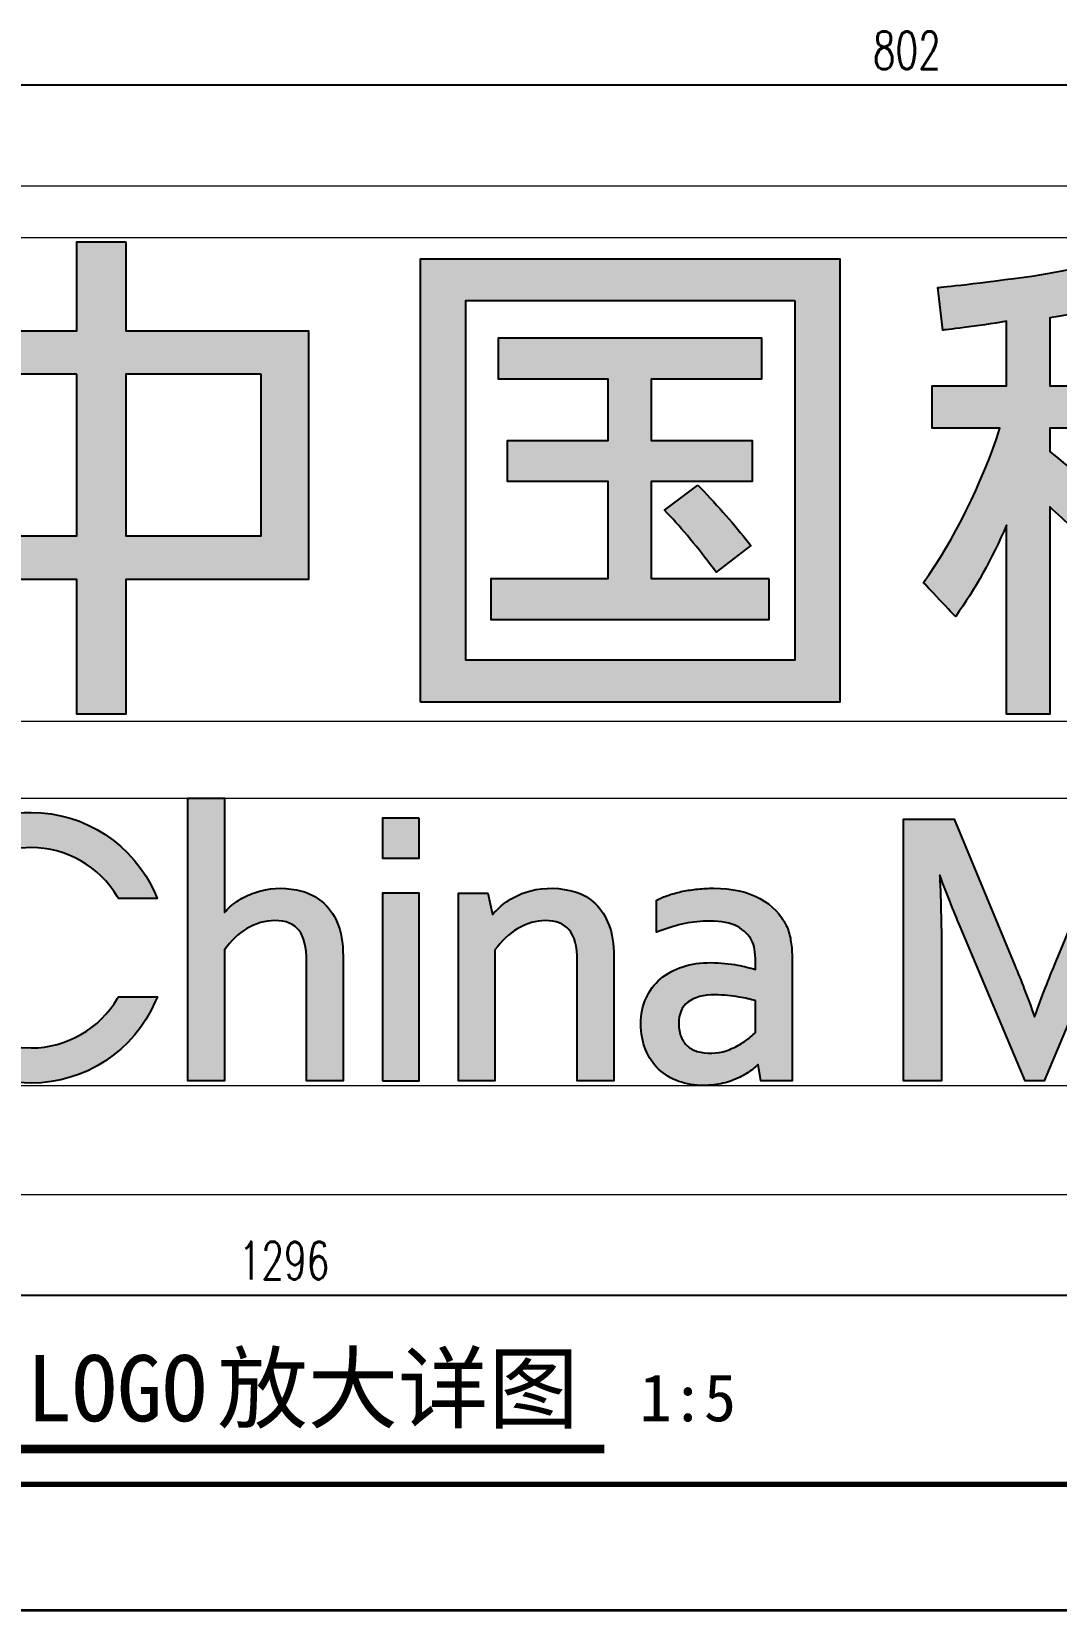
# Model space of a CAD drawing. Header units: millimetres. Extents: x 0 to 16820, y -11520 to 11880.
# Drawn here: x 9897 to 11523, y -11520 to -9015 of the extents above; entities that cross this region are included whole.
import ezdxf
from ezdxf.enums import TextEntityAlignment as Align

# ---------------------------------------------------------------- set-up
doc = ezdxf.new("R2010")
doc.units = ezdxf.units.MM
doc.header["$LTSCALE"] = 1000
doc.layers.add('A-ANNO-DIMS', color=3, linetype='Continuous', lineweight=13)
doc.layers.add('A-ANNO-TEXT', color=7, linetype='Continuous', lineweight=18)
doc.layers.add('图层 1', color=7, linetype='Continuous')
doc.layers.add('图框层', color=7, linetype='Continuous')
doc.styles.add('_TCH_DIM_T3', font='SIMPLEX', dxfattribs={"width": 0.705882, "bigfont": 'GBCBIG'})
doc.styles.add('宋体', font='', dxfattribs={"width": 0.8})
doc.styles.add('黑体', font='simhei.ttf')
doc.styles.get('宋体').set_extended_font_data('SimSun')
doc.dimstyles.new('_TCH_ARCH&&5', dxfattribs={"dimtxt": 14.875, "dimasz": 5, "dimexe": 12.5, "dimexo": 15, "dimgap": 6.3125, "dimtad": 1, "dimdec": 0, "dimzin": 0, "dimdsep": 46, "dimtxsty": '_TCH_DIM_T3', "dimblk": 'ARCHTICK', "dimcen": 0.09, "dimclrt": 7, "dimazin": 2, "dimtfac": 1, "dimtdec": 0, "dimtix": 1, "dimtmove": 2, "dimatfit": 3, "dimfxl": 20, "dimtolj": 1, "dimtzin": 0, "dimarcsym": 0})

# ---------------------------------------------------------------- blocks, each defined once
blk = doc.blocks.new('*U23')
at = {"layer": '图框层', "color": 0, "linetype": 'Continuous', "lineweight": 70}
blk.add_line((733, 10), (25, 10), dxfattribs=at)
at = {"layer": '图框层', "color": 4, "lineweight": 35}
blk.add_line((743, 0), (0, 0), dxfattribs=at)
at = {"layer": '图框层', "style": '宋体', "width": 0.8}
blk.add_attdef('合作设计单位', text='', height=3, dxfattribs=at).set_placement((698, 354), align=Align.MIDDLE_CENTER)
at = {"layer": '图框层', "style": '宋体'}
for tag, p in [('制图人', (695.5, 230.5)), ('设计人', (695.5, 223.5)), ('专业负责人', (695.5, 216.5)), ('设计主持人', (695.5, 209.5)), ('项目经理', (695.5, 202.5)), ('校对', (695.5, 195.5)), ('审核', (695.5, 188.5)), ('审定', (695.5, 181.5)), ('版号1', (671.51, 97.5)), ('版号1日期', (688.51, 97.5)), ('版号1内容', (706.51, 97.5)), ('版号1修改人', (723.51, 97.5)), ('版号2', (671.51, 90.5)), ('版号2日期', (688.51, 90.5)), ('版号2内容', (706.51, 90.5)), ('版号2修改人', (723.51, 90.5)), ('版号3', (671.51, 83.5)), ('版号3日期', (688.51, 83.5)), ('版号3内容', (706.51, 83.5)), ('版号3修改人', (723.51, 83.5)), ('工程名称', (706.5, 73)), ('子项名称', (706.63, 58.97)), ('设计号', (689, 48.5)), ('专业', (724, 48.5)), ('图名', (706.63, 37.9)), ('图号', (706.63, 23.95)), ('阶段', (689, 13.5)), ('日期', (724, 13.5))]:
    blk.add_attdef(tag, text='', height=2.5, dxfattribs=at).set_placement(p, align=Align.MIDDLE_CENTER)
blk = doc.blocks.new('Block_137')
at = {"layer": '图层 1', "true_color": 0x0085d0}
h = blk.add_hatch(color=142, dxfattribs=at)
h.dxf.hatch_style = 1
edge = h.paths.add_edge_path()
edge.add_spline(control_points=[(-185.071, 347.143), (-185.071, 347.143), (-187.015, 347.143), (-187.015, 347.143), (-187.015, 347.143), (-187.015, 343.618), (-187.015, 343.618), (-187.015, 343.618), (-194.19, 343.618), (-194.19, 343.618), (-194.19, 343.618), (-194.19, 333.756), (-194.19, 333.756), (-194.19, 333.756), (-187.015, 333.756), (-187.015, 333.756), (-187.015, 333.756), (-187.015, 328.405), (-187.015, 328.405), (-187.015, 328.405), (-185.071, 328.405), (-185.071, 328.405), (-185.071, 328.405), (-185.071, 333.756), (-185.071, 333.756), (-185.071, 333.756), (-177.822, 333.756), (-177.822, 333.756), (-177.822, 333.756), (-177.822, 343.618), (-177.822, 343.618), (-177.822, 343.618), (-185.071, 343.618), (-185.071, 343.618), (-185.071, 343.618), (-185.071, 347.143), (-185.071, 347.143)], knot_values=[0, 0, 0, 0, 1, 1, 1, 2, 2, 2, 3, 3, 3, 4, 4, 4, 5, 5, 5, 6, 6, 6, 7, 7, 7, 8, 8, 8, 9, 9, 9, 10, 10, 10, 11, 11, 11, 12, 12, 12, 12], degree=3, periodic=0)
edge = h.paths.add_edge_path(flags=16)
edge.add_spline(control_points=[(-187.015, 341.893), (-187.015, 341.893), (-187.015, 335.487), (-187.015, 335.487), (-187.015, 335.487), (-192.319, 335.487), (-192.319, 335.487), (-192.319, 335.487), (-192.319, 341.893), (-192.319, 341.893), (-192.319, 341.893), (-187.015, 341.893), (-187.015, 341.893)], knot_values=[0, 0, 0, 0, 1, 1, 1, 2, 2, 2, 3, 3, 3, 4, 4, 4, 4], degree=3, periodic=0)
edge = h.paths.add_edge_path(flags=16)
edge.add_spline(control_points=[(-179.7, 341.893), (-179.7, 341.893), (-179.7, 335.487), (-179.7, 335.487), (-179.7, 335.487), (-185.071, 335.487), (-185.071, 335.487), (-185.071, 335.487), (-185.071, 341.893), (-185.071, 341.893), (-185.071, 341.893), (-179.7, 341.893), (-179.7, 341.893)], knot_values=[0, 0, 0, 0, 1, 1, 1, 2, 2, 2, 3, 3, 3, 4, 4, 4, 4], degree=3, periodic=0)
h = blk.add_hatch(color=142, dxfattribs=at)
h.dxf.hatch_style = 1
edge = h.paths.add_edge_path()
edge.add_spline(control_points=[(-173.377, 328.882), (-173.377, 328.882), (-156.734, 328.892), (-156.734, 328.892), (-156.734, 328.892), (-156.734, 346.469), (-156.734, 346.469), (-156.734, 346.469), (-173.377, 346.469), (-173.377, 346.469), (-173.377, 346.469), (-173.377, 328.882), (-173.377, 328.882)], knot_values=[0, 0, 0, 0, 1, 1, 1, 2, 2, 2, 3, 3, 3, 4, 4, 4, 4], degree=3, periodic=0)
edge = h.paths.add_edge_path(flags=16)
edge.add_spline(control_points=[(-158.512, 344.802), (-158.512, 344.802), (-158.512, 330.564), (-158.512, 330.564), (-158.512, 330.564), (-171.595, 330.564), (-171.595, 330.564), (-171.595, 330.564), (-171.595, 344.802), (-171.595, 344.802), (-171.595, 344.802), (-158.512, 344.802), (-158.512, 344.802)], knot_values=[0, 0, 0, 0, 1, 1, 1, 2, 2, 2, 3, 3, 3, 4, 4, 4, 4], degree=3, periodic=0)
at = {"layer": '图层 1', "true_color": 0x0085d0, "transparency": 33554687}
h = blk.add_hatch(color=142, dxfattribs=at)
h.dxf.hatch_style = 2
edge = h.paths.add_edge_path()
edge.add_spline(control_points=[(-145.409, 336.335), (-146.216, 337.044), (-148.409, 338.826), (-148.409, 338.826), (-148.409, 338.826), (-148.409, 339.755), (-148.409, 339.755), (-148.409, 339.755), (-145.822, 339.755), (-145.822, 339.755), (-145.822, 339.755), (-145.822, 341.427), (-145.822, 341.427), (-145.822, 341.427), (-148.409, 341.427), (-148.409, 341.427), (-148.409, 341.427), (-148.409, 344.127), (-148.409, 344.127), (-146.579, 344.426), (-145.775, 344.67), (-145.775, 344.67), (-145.775, 344.67), (-146.132, 346.383), (-146.132, 346.383), (-146.132, 346.383), (-147.757, 345.969), (-149.426, 345.744), (-151.568, 345.456), (-152.847, 345.33), (-152.847, 345.33), (-152.847, 345.33), (-152.657, 343.644), (-152.657, 343.644), (-152.657, 343.644), (-151.232, 343.796), (-150.132, 343.992), (-150.132, 343.992), (-150.132, 341.427), (-150.132, 341.427), (-150.132, 341.427), (-153.075, 341.427), (-153.075, 341.427), (-153.075, 341.427), (-153.075, 339.755), (-153.075, 339.755), (-153.075, 339.755), (-150.386, 339.755), (-150.386, 339.755), (-151.111, 337.512), (-152.216, 335.34), (-153.415, 333.626), (-153.415, 333.626), (-152.158, 332.267), (-152.144, 332.286), (-151.375, 333.367), (-150.698, 334.584), (-150.132, 335.902), (-150.132, 335.902), (-150.132, 328.411), (-150.132, 328.411), (-150.132, 328.411), (-148.409, 328.411), (-148.409, 328.411), (-148.409, 328.411), (-148.409, 336.628), (-148.409, 336.628), (-147.769, 336.048), (-147.181, 335.5), (-146.628, 334.983), (-146.628, 334.983), (-146.503, 334.857), (-146.503, 334.857), (-146.503, 334.857), (-145.282, 336.22), (-145.282, 336.22), (-145.282, 336.22), (-145.409, 336.335), (-145.409, 336.335)], knot_values=[0, 0, 0, 0, 1, 1, 1, 2, 2, 2, 3, 3, 3, 4, 4, 4, 5, 5, 5, 6, 6, 6, 7, 7, 7, 8, 8, 8, 9, 9, 9, 10, 10, 10, 11, 11, 11, 12, 12, 12, 13, 13, 13, 14, 14, 14, 15, 15, 15, 16, 16, 16, 17, 17, 17, 18, 18, 18, 19, 19, 19, 20, 20, 20, 21, 21, 21, 22, 22, 22, 23, 23, 23, 24, 24, 24, 25, 25, 25, 26, 26, 26, 26], degree=3, periodic=0)
at = {"layer": '图层 1', "true_color": 0x0085d0}
h = blk.add_hatch(color=142, dxfattribs=at)
h.dxf.hatch_style = 1
h.paths.add_polyline_path([(-159.542, 333.777), (-164.217, 333.777), (-164.217, 337.646), (-160.211, 337.646), (-160.211, 339.257), (-164.217, 339.257), (-164.217, 341.707), (-159.838, 341.707), (-159.838, 343.32), (-170.3, 343.32), (-170.3, 341.707), (-165.941, 341.707), (-165.941, 339.257), (-169.944, 339.257), (-169.944, 337.646), (-165.941, 337.646), (-165.941, 333.777), (-170.593, 333.777), (-170.593, 332.161), (-159.542, 332.161)])
edge = h.paths.add_edge_path(flags=17)
edge.add_spline(control_points=[(-162.373, 337.498), (-162.373, 337.498), (-163.694, 336.502), (-163.694, 336.502), (-163.694, 336.502), (-163.56, 336.362), (-163.56, 336.362), (-163.02, 335.796), (-162.335, 334.964), (-161.758, 334.187), (-161.758, 334.187), (-161.647, 334.046), (-161.647, 334.046), (-161.647, 334.046), (-160.269, 335.096), (-160.269, 335.096), (-160.269, 335.096), (-160.378, 335.235), (-160.378, 335.235), (-160.868, 335.86), (-161.594, 336.686), (-162.269, 337.384), (-162.269, 337.384), (-162.373, 337.498), (-162.373, 337.498)], knot_values=[0, 0, 0, 0, 1, 1, 1, 2, 2, 2, 3, 3, 3, 4, 4, 4, 5, 5, 5, 6, 6, 6, 7, 7, 7, 8, 8, 8, 8], degree=3, periodic=0)
at = {"layer": '图层 1'}
blk.add_lwpolyline([(-159.542, 333.777), (-164.217, 333.777), (-164.217, 337.646), (-160.211, 337.646), (-160.211, 339.257), (-164.217, 339.257), (-164.217, 341.707), (-159.838, 341.707), (-159.838, 343.32), (-170.3, 343.32), (-170.3, 341.707), (-165.941, 341.707), (-165.941, 339.257), (-169.944, 339.257), (-169.944, 337.646), (-165.941, 337.646), (-165.941, 333.777), (-170.593, 333.777), (-170.593, 332.161), (-159.542, 332.161)], close=True, dxfattribs=at)
for points, knots in [([(-185.071, 347.143), (-185.071, 347.143), (-187.015, 347.143), (-187.015, 347.143), (-187.015, 347.143), (-187.015, 343.618), (-187.015, 343.618), (-187.015, 343.618), (-194.19, 343.618), (-194.19, 343.618), (-194.19, 343.618), (-194.19, 333.756), (-194.19, 333.756), (-194.19, 333.756), (-187.015, 333.756), (-187.015, 333.756), (-187.015, 333.756), (-187.015, 328.405), (-187.015, 328.405), (-187.015, 328.405), (-185.071, 328.405), (-185.071, 328.405), (-185.071, 328.405), (-185.071, 333.756), (-185.071, 333.756), (-185.071, 333.756), (-177.822, 333.756), (-177.822, 333.756), (-177.822, 333.756), (-177.822, 343.618), (-177.822, 343.618), (-177.822, 343.618), (-185.071, 343.618), (-185.071, 343.618), (-185.071, 343.618), (-185.071, 347.143), (-185.071, 347.143)], [0, 0, 0, 0, 1, 1, 1, 2, 2, 2, 3, 3, 3, 4, 4, 4, 5, 5, 5, 6, 6, 6, 7, 7, 7, 8, 8, 8, 9, 9, 9, 10, 10, 10, 11, 11, 11, 12, 12, 12, 12]), ([(-173.377, 328.882), (-173.377, 328.882), (-156.734, 328.892), (-156.734, 328.892), (-156.734, 328.892), (-156.734, 346.469), (-156.734, 346.469), (-156.734, 346.469), (-173.377, 346.469), (-173.377, 346.469), (-173.377, 346.469), (-173.377, 328.882), (-173.377, 328.882)], [0, 0, 0, 0, 1, 1, 1, 2, 2, 2, 3, 3, 3, 4, 4, 4, 4]), ([(-145.409, 336.335), (-146.216, 337.044), (-148.409, 338.826), (-148.409, 338.826), (-148.409, 338.826), (-148.409, 339.755), (-148.409, 339.755), (-148.409, 339.755), (-145.822, 339.755), (-145.822, 339.755), (-145.822, 339.755), (-145.822, 341.427), (-145.822, 341.427), (-145.822, 341.427), (-148.409, 341.427), (-148.409, 341.427), (-148.409, 341.427), (-148.409, 344.127), (-148.409, 344.127), (-146.579, 344.426), (-145.775, 344.67), (-145.775, 344.67), (-145.775, 344.67), (-146.132, 346.383), (-146.132, 346.383), (-146.132, 346.383), (-147.757, 345.969), (-149.426, 345.744), (-151.568, 345.456), (-152.847, 345.33), (-152.847, 345.33), (-152.847, 345.33), (-152.657, 343.644), (-152.657, 343.644), (-152.657, 343.644), (-151.232, 343.796), (-150.132, 343.992), (-150.132, 343.992), (-150.132, 341.427), (-150.132, 341.427), (-150.132, 341.427), (-153.075, 341.427), (-153.075, 341.427), (-153.075, 341.427), (-153.075, 339.755), (-153.075, 339.755), (-153.075, 339.755), (-150.386, 339.755), (-150.386, 339.755), (-151.111, 337.512), (-152.216, 335.34), (-153.415, 333.626), (-153.415, 333.626), (-152.158, 332.267), (-152.144, 332.286), (-151.375, 333.367), (-150.698, 334.584), (-150.132, 335.902), (-150.132, 335.902), (-150.132, 328.411), (-150.132, 328.411), (-150.132, 328.411), (-148.409, 328.411), (-148.409, 328.411), (-148.409, 328.411), (-148.409, 336.628), (-148.409, 336.628), (-147.769, 336.048), (-147.181, 335.5), (-146.628, 334.983), (-146.628, 334.983), (-146.503, 334.857), (-146.503, 334.857), (-146.503, 334.857), (-145.282, 336.22), (-145.282, 336.22), (-145.282, 336.22), (-145.409, 336.335), (-145.409, 336.335)], [0, 0, 0, 0, 1, 1, 1, 2, 2, 2, 3, 3, 3, 4, 4, 4, 5, 5, 5, 6, 6, 6, 7, 7, 7, 8, 8, 8, 9, 9, 9, 10, 10, 10, 11, 11, 11, 12, 12, 12, 13, 13, 13, 14, 14, 14, 15, 15, 15, 16, 16, 16, 17, 17, 17, 18, 18, 18, 19, 19, 19, 20, 20, 20, 21, 21, 21, 22, 22, 22, 23, 23, 23, 24, 24, 24, 25, 25, 25, 26, 26, 26, 26]), ([(-158.512, 344.802), (-158.512, 344.802), (-158.512, 330.564), (-158.512, 330.564), (-158.512, 330.564), (-171.595, 330.564), (-171.595, 330.564), (-171.595, 330.564), (-171.595, 344.802), (-171.595, 344.802), (-171.595, 344.802), (-158.512, 344.802), (-158.512, 344.802)], [0, 0, 0, 0, 1, 1, 1, 2, 2, 2, 3, 3, 3, 4, 4, 4, 4]), ([(-187.015, 341.893), (-187.015, 341.893), (-187.015, 335.487), (-187.015, 335.487), (-187.015, 335.487), (-192.319, 335.487), (-192.319, 335.487), (-192.319, 335.487), (-192.319, 341.893), (-192.319, 341.893), (-192.319, 341.893), (-187.015, 341.893), (-187.015, 341.893)], [0, 0, 0, 0, 1, 1, 1, 2, 2, 2, 3, 3, 3, 4, 4, 4, 4]), ([(-179.7, 341.893), (-179.7, 341.893), (-179.7, 335.487), (-179.7, 335.487), (-179.7, 335.487), (-185.071, 335.487), (-185.071, 335.487), (-185.071, 335.487), (-185.071, 341.893), (-185.071, 341.893), (-185.071, 341.893), (-179.7, 341.893), (-179.7, 341.893)], [0, 0, 0, 0, 1, 1, 1, 2, 2, 2, 3, 3, 3, 4, 4, 4, 4]), ([(-162.373, 337.498), (-162.373, 337.498), (-163.694, 336.502), (-163.694, 336.502), (-163.694, 336.502), (-163.56, 336.362), (-163.56, 336.362), (-163.02, 335.796), (-162.335, 334.964), (-161.758, 334.187), (-161.758, 334.187), (-161.647, 334.046), (-161.647, 334.046), (-161.647, 334.046), (-160.269, 335.096), (-160.269, 335.096), (-160.269, 335.096), (-160.378, 335.235), (-160.378, 335.235), (-160.868, 335.86), (-161.594, 336.686), (-162.269, 337.384), (-162.269, 337.384), (-162.373, 337.498), (-162.373, 337.498)], [0, 0, 0, 0, 1, 1, 1, 2, 2, 2, 3, 3, 3, 4, 4, 4, 5, 5, 5, 6, 6, 6, 7, 7, 7, 8, 8, 8, 8])]:
    blk.add_open_spline(points, degree=3, knots=knots, dxfattribs=at)
blk = doc.blocks.new('Block_139')
at = {"layer": '图层 1', "true_color": 0x0085d0, "transparency": 33554687}
h = blk.add_hatch(color=142, dxfattribs=at)
h.dxf.hatch_style = 2
edge = h.paths.add_edge_path()
edge.add_spline(control_points=[(-177.288, 320.975), (-177.533, 321.175), (-177.802, 321.311), (-178.09, 321.393), (-178.647, 321.54), (-179.227, 321.54), (-179.712, 321.406), (-179.944, 321.346), (-180.169, 321.259), (-180.372, 321.151), (-180.576, 321.049), (-180.766, 320.916), (-180.937, 320.766), (-181.013, 320.692), (-181.093, 320.622), (-181.159, 320.546), (-181.159, 320.546), (-181.159, 325.073), (-181.159, 325.073), (-181.159, 325.073), (-182.611, 325.073), (-182.611, 325.073), (-182.611, 325.073), (-182.611, 313.872), (-182.611, 313.872), (-182.611, 313.872), (-181.159, 313.872), (-181.159, 313.872), (-181.159, 313.872), (-181.159, 319.059), (-181.159, 319.059), (-180.909, 319.412), (-180.607, 319.701), (-180.265, 319.907), (-179.915, 320.115), (-179.545, 320.223), (-179.162, 320.223), (-178.708, 320.223), (-178.394, 320.095), (-178.199, 319.838), (-178.001, 319.577), (-177.9, 319.164), (-177.9, 318.619), (-177.9, 318.619), (-177.9, 313.872), (-177.9, 313.872), (-177.9, 313.872), (-176.451, 313.872), (-176.451, 313.872), (-176.451, 313.872), (-176.451, 318.809), (-176.451, 318.809), (-176.451, 319.352), (-176.527, 319.798), (-176.681, 320.146), (-176.836, 320.497), (-177.038, 320.774), (-177.288, 320.975)], knot_values=[0, 0, 0, 0, 1, 1, 1, 2, 2, 2, 3, 3, 3, 4, 4, 4, 5, 5, 5, 6, 6, 6, 7, 7, 7, 8, 8, 8, 9, 9, 9, 10, 10, 10, 11, 11, 11, 12, 12, 12, 13, 13, 13, 14, 14, 14, 15, 15, 15, 16, 16, 16, 17, 17, 17, 18, 18, 18, 19, 19, 19, 19], degree=3, periodic=0)
h = blk.add_hatch(color=142, dxfattribs=at)
h.dxf.hatch_style = 2
edge = h.paths.add_edge_path()
edge.add_spline(control_points=[(-185.395, 317.141), (-186.112, 315.926), (-187.422, 315.174), (-188.823, 315.174), (-191.013, 315.174), (-192.798, 316.954), (-192.798, 319.149), (-192.798, 321.338), (-191.013, 323.119), (-188.823, 323.119), (-187.428, 323.119), (-186.122, 322.377), (-185.408, 321.173), (-185.408, 321.173), (-185.365, 321.104), (-185.365, 321.104), (-185.365, 321.104), (-183.823, 321.104), (-183.823, 321.104), (-183.823, 321.104), (-183.908, 321.301), (-183.908, 321.301), (-184.767, 323.253), (-186.694, 324.514), (-188.823, 324.514), (-191.781, 324.514), (-194.19, 322.107), (-194.19, 319.149), (-194.19, 316.19), (-191.781, 313.778), (-188.823, 313.778), (-186.686, 313.778), (-184.753, 315.048), (-183.901, 317.009), (-183.901, 317.009), (-183.812, 317.206), (-183.812, 317.206), (-183.812, 317.206), (-185.356, 317.206), (-185.356, 317.206), (-185.356, 317.206), (-185.395, 317.141), (-185.395, 317.141)], knot_values=[0, 0, 0, 0, 1, 1, 1, 2, 2, 2, 3, 3, 3, 4, 4, 4, 5, 5, 5, 6, 6, 6, 7, 7, 7, 8, 8, 8, 9, 9, 9, 10, 10, 10, 11, 11, 11, 12, 12, 12, 13, 13, 13, 14, 14, 14, 14], degree=3, periodic=0)
h = blk.add_hatch(color=142, dxfattribs=at)
h.dxf.hatch_style = 2
h.paths.add_polyline_path([(-173.433, 324.29), (-174.885, 324.29), (-174.885, 322.698), (-173.433, 322.698)])
h = blk.add_hatch(color=142, dxfattribs=at)
h.dxf.hatch_style = 2
edge = h.paths.add_edge_path()
edge.add_spline(control_points=[(-148.226, 318.45), (-148.436, 317.953), (-148.702, 317.269), (-149.012, 316.403), (-149.294, 317.187), (-149.556, 317.874), (-149.797, 318.448), (-149.797, 318.448), (-152.206, 324.24), (-152.206, 324.24), (-152.206, 324.24), (-154.215, 324.24), (-154.215, 324.24), (-154.215, 324.24), (-154.215, 313.872), (-154.215, 313.872), (-154.215, 313.872), (-152.702, 313.872), (-152.702, 313.872), (-152.702, 313.872), (-152.702, 318.891), (-152.702, 318.891), (-152.702, 319.852), (-152.729, 320.903), (-152.777, 322.025), (-152.504, 321.301), (-152.231, 320.621), (-151.967, 319.983), (-151.967, 319.983), (-149.386, 313.872), (-149.386, 313.872), (-149.386, 313.872), (-148.635, 313.872), (-148.635, 313.872), (-148.635, 313.872), (-146.058, 319.983), (-146.058, 319.983), (-145.801, 320.584), (-145.529, 321.269), (-145.247, 322.026), (-145.294, 320.891), (-145.318, 319.834), (-145.318, 318.891), (-145.318, 318.891), (-145.318, 313.872), (-145.318, 313.872), (-145.318, 313.872), (-143.808, 313.872), (-143.808, 313.872), (-143.808, 313.872), (-143.808, 324.24), (-143.808, 324.24), (-143.808, 324.24), (-145.816, 324.24), (-145.816, 324.24), (-145.816, 324.24), (-148.226, 318.45), (-148.226, 318.45)], knot_values=[0, 0, 0, 0, 1, 1, 1, 2, 2, 2, 3, 3, 3, 4, 4, 4, 5, 5, 5, 6, 6, 6, 7, 7, 7, 8, 8, 8, 9, 9, 9, 10, 10, 10, 11, 11, 11, 12, 12, 12, 13, 13, 13, 14, 14, 14, 15, 15, 15, 16, 16, 16, 17, 17, 17, 18, 18, 18, 19, 19, 19, 19], degree=3, periodic=0)
h = blk.add_hatch(color=142, dxfattribs=at)
h.dxf.hatch_style = 2
h.paths.add_polyline_path([(-174.886, 313.872), (-173.433, 313.872), (-173.433, 321.316), (-174.886, 321.316)])
h = blk.add_hatch(color=142, dxfattribs=at)
h.dxf.hatch_style = 2
edge = h.paths.add_edge_path()
edge.add_spline(control_points=[(-166.438, 320.892), (-166.663, 321.106), (-166.936, 321.269), (-167.241, 321.363), (-167.791, 321.537), (-168.468, 321.548), (-169.002, 321.406), (-169.245, 321.346), (-169.472, 321.259), (-169.678, 321.143), (-169.882, 321.033), (-170.072, 320.9), (-170.236, 320.75), (-170.336, 320.661), (-170.43, 320.565), (-170.521, 320.467), (-170.521, 320.467), (-170.711, 321.316), (-170.711, 321.316), (-170.711, 321.316), (-171.871, 321.316), (-171.871, 321.316), (-171.871, 321.316), (-171.871, 313.872), (-171.871, 313.872), (-171.871, 313.872), (-170.424, 313.872), (-170.424, 313.872), (-170.424, 313.872), (-170.424, 319.059), (-170.424, 319.059), (-170.166, 319.412), (-169.863, 319.701), (-169.515, 319.907), (-169.164, 320.115), (-168.793, 320.223), (-168.42, 320.223), (-168, 320.223), (-167.694, 320.103), (-167.483, 319.862), (-167.267, 319.618), (-167.161, 319.2), (-167.161, 318.619), (-167.161, 318.619), (-167.161, 313.872), (-167.161, 313.872), (-167.161, 313.872), (-165.71, 313.872), (-165.71, 313.872), (-165.71, 313.872), (-165.71, 318.809), (-165.71, 318.809), (-165.71, 319.292), (-165.774, 319.717), (-165.9, 320.054), (-166.034, 320.396), (-166.214, 320.678), (-166.438, 320.892)], knot_values=[0, 0, 0, 0, 1, 1, 1, 2, 2, 2, 3, 3, 3, 4, 4, 4, 5, 5, 5, 6, 6, 6, 7, 7, 7, 8, 8, 8, 9, 9, 9, 10, 10, 10, 11, 11, 11, 12, 12, 12, 13, 13, 13, 14, 14, 14, 15, 15, 15, 16, 16, 16, 17, 17, 17, 18, 18, 18, 19, 19, 19, 19], degree=3, periodic=0)
at = {"layer": '图层 1', "true_color": 0x0085d0}
h = blk.add_hatch(color=142, dxfattribs=at)
h.dxf.hatch_style = 1
edge = h.paths.add_edge_path()
edge.add_spline(control_points=[(-158.864, 320.024), (-159.074, 320.471), (-159.43, 320.832), (-159.91, 321.104), (-160.392, 321.367), (-161.009, 321.505), (-161.755, 321.505), (-161.961, 321.505), (-162.169, 321.494), (-162.371, 321.474), (-162.58, 321.452), (-162.777, 321.423), (-162.963, 321.386), (-163.146, 321.346), (-163.326, 321.301), (-163.492, 321.246), (-163.664, 321.191), (-163.812, 321.131), (-163.937, 321.066), (-163.937, 321.066), (-164.017, 321.031), (-164.017, 321.031), (-164.017, 321.031), (-164.017, 319.758), (-164.017, 319.758), (-164.017, 319.758), (-163.824, 319.832), (-163.824, 319.832), (-163.516, 319.946), (-163.202, 320.038), (-162.89, 320.106), (-162.58, 320.169), (-162.251, 320.206), (-161.899, 320.206), (-161.44, 320.206), (-161.071, 320.13), (-160.804, 319.988), (-160.546, 319.841), (-160.354, 319.657), (-160.239, 319.443), (-160.184, 319.344), (-160.146, 319.223), (-160.123, 319.088), (-160.098, 318.943), (-160.088, 318.776), (-160.088, 318.59), (-160.088, 318.59), (-160.088, 318.28), (-160.088, 318.28), (-160.301, 318.351), (-160.541, 318.406), (-160.796, 318.458), (-161.119, 318.516), (-161.475, 318.552), (-161.855, 318.557), (-162.261, 318.557), (-162.634, 318.501), (-162.974, 318.394), (-163.308, 318.281), (-163.606, 318.123), (-163.854, 317.913), (-164.099, 317.706), (-164.291, 317.445), (-164.428, 317.15), (-164.56, 316.853), (-164.635, 316.509), (-164.635, 316.131), (-164.635, 315.754), (-164.57, 315.41), (-164.45, 315.107), (-164.327, 314.804), (-164.15, 314.542), (-163.931, 314.332), (-163.707, 314.121), (-163.439, 313.956), (-163.134, 313.847), (-162.832, 313.74), (-162.495, 313.684), (-162.132, 313.684), (-161.867, 313.684), (-161.612, 313.715), (-161.376, 313.773), (-161.14, 313.829), (-160.921, 313.908), (-160.724, 314.003), (-160.524, 314.1), (-160.345, 314.215), (-160.193, 314.336), (-160.115, 314.398), (-160.048, 314.46), (-159.985, 314.522), (-159.985, 314.522), (-159.879, 313.872), (-159.879, 313.872), (-159.879, 313.872), (-158.636, 313.872), (-158.636, 313.872), (-158.636, 313.872), (-158.636, 318.796), (-158.636, 318.796), (-158.636, 319.033), (-158.655, 319.254), (-158.691, 319.452), (-158.721, 319.657), (-158.783, 319.852), (-158.864, 320.024)], knot_values=[0, 0, 0, 0, 1, 1, 1, 2, 2, 2, 3, 3, 3, 4, 4, 4, 5, 5, 5, 6, 6, 6, 7, 7, 7, 8, 8, 8, 9, 9, 9, 10, 10, 10, 11, 11, 11, 12, 12, 12, 13, 13, 13, 14, 14, 14, 15, 15, 15, 16, 16, 16, 17, 17, 17, 18, 18, 18, 19, 19, 19, 20, 20, 20, 21, 21, 21, 22, 22, 22, 23, 23, 23, 24, 24, 24, 25, 25, 25, 26, 26, 26, 27, 27, 27, 28, 28, 28, 29, 29, 29, 30, 30, 30, 31, 31, 31, 32, 32, 32, 33, 33, 33, 34, 34, 34, 35, 35, 35, 35], degree=3, periodic=0)
edge = h.paths.add_edge_path(flags=16)
edge.add_spline(control_points=[(-160.088, 317.049), (-160.088, 317.049), (-160.088, 315.787), (-160.088, 315.787), (-160.14, 315.733), (-160.21, 315.674), (-160.296, 315.601), (-160.408, 315.502), (-160.545, 315.408), (-160.706, 315.312), (-160.865, 315.216), (-161.05, 315.13), (-161.252, 315.063), (-161.601, 314.946), (-162.04, 314.923), (-162.4, 315.034), (-162.546, 315.081), (-162.68, 315.151), (-162.784, 315.246), (-162.887, 315.34), (-162.974, 315.461), (-163.038, 315.607), (-163.099, 315.754), (-163.131, 315.933), (-163.131, 316.131), (-163.131, 316.526), (-163.01, 316.806), (-162.769, 316.991), (-162.511, 317.183), (-162.15, 317.278), (-161.69, 317.278), (-161.346, 317.277), (-161.022, 317.246), (-160.739, 317.192), (-160.493, 317.146), (-160.276, 317.101), (-160.088, 317.049)], knot_values=[0, 0, 0, 0, 1, 1, 1, 2, 2, 2, 3, 3, 3, 4, 4, 4, 5, 5, 5, 6, 6, 6, 7, 7, 7, 8, 8, 8, 9, 9, 9, 10, 10, 10, 11, 11, 11, 12, 12, 12, 12], degree=3, periodic=0)
at = {"layer": '图层 1'}
for points in [[(-173.433, 324.29), (-174.885, 324.29), (-174.885, 322.698), (-173.433, 322.698)], [(-174.886, 313.872), (-173.433, 313.872), (-173.433, 321.316), (-174.886, 321.316)]]:
    blk.add_lwpolyline(points, close=True, dxfattribs=at)
for points, knots in [([(-177.288, 320.975), (-177.533, 321.175), (-177.802, 321.311), (-178.09, 321.393), (-178.647, 321.54), (-179.227, 321.54), (-179.712, 321.406), (-179.944, 321.346), (-180.169, 321.259), (-180.372, 321.151), (-180.576, 321.049), (-180.766, 320.916), (-180.937, 320.766), (-181.013, 320.692), (-181.093, 320.622), (-181.159, 320.546), (-181.159, 320.546), (-181.159, 325.073), (-181.159, 325.073), (-181.159, 325.073), (-182.611, 325.073), (-182.611, 325.073), (-182.611, 325.073), (-182.611, 313.872), (-182.611, 313.872), (-182.611, 313.872), (-181.159, 313.872), (-181.159, 313.872), (-181.159, 313.872), (-181.159, 319.059), (-181.159, 319.059), (-180.909, 319.412), (-180.607, 319.701), (-180.265, 319.907), (-179.915, 320.115), (-179.545, 320.223), (-179.162, 320.223), (-178.708, 320.223), (-178.394, 320.095), (-178.199, 319.838), (-178.001, 319.577), (-177.9, 319.164), (-177.9, 318.619), (-177.9, 318.619), (-177.9, 313.872), (-177.9, 313.872), (-177.9, 313.872), (-176.451, 313.872), (-176.451, 313.872), (-176.451, 313.872), (-176.451, 318.809), (-176.451, 318.809), (-176.451, 319.352), (-176.527, 319.798), (-176.681, 320.146), (-176.836, 320.497), (-177.038, 320.774), (-177.288, 320.975)], [0, 0, 0, 0, 1, 1, 1, 2, 2, 2, 3, 3, 3, 4, 4, 4, 5, 5, 5, 6, 6, 6, 7, 7, 7, 8, 8, 8, 9, 9, 9, 10, 10, 10, 11, 11, 11, 12, 12, 12, 13, 13, 13, 14, 14, 14, 15, 15, 15, 16, 16, 16, 17, 17, 17, 18, 18, 18, 19, 19, 19, 19]), ([(-185.395, 317.141), (-186.112, 315.926), (-187.422, 315.174), (-188.823, 315.174), (-191.013, 315.174), (-192.798, 316.954), (-192.798, 319.149), (-192.798, 321.338), (-191.013, 323.119), (-188.823, 323.119), (-187.428, 323.119), (-186.122, 322.377), (-185.408, 321.173), (-185.408, 321.173), (-185.365, 321.104), (-185.365, 321.104), (-185.365, 321.104), (-183.823, 321.104), (-183.823, 321.104), (-183.823, 321.104), (-183.908, 321.301), (-183.908, 321.301), (-184.767, 323.253), (-186.694, 324.514), (-188.823, 324.514), (-191.781, 324.514), (-194.19, 322.107), (-194.19, 319.149), (-194.19, 316.19), (-191.781, 313.778), (-188.823, 313.778), (-186.686, 313.778), (-184.753, 315.048), (-183.901, 317.009), (-183.901, 317.009), (-183.812, 317.206), (-183.812, 317.206), (-183.812, 317.206), (-185.356, 317.206), (-185.356, 317.206), (-185.356, 317.206), (-185.395, 317.141), (-185.395, 317.141)], [0, 0, 0, 0, 1, 1, 1, 2, 2, 2, 3, 3, 3, 4, 4, 4, 5, 5, 5, 6, 6, 6, 7, 7, 7, 8, 8, 8, 9, 9, 9, 10, 10, 10, 11, 11, 11, 12, 12, 12, 13, 13, 13, 14, 14, 14, 14]), ([(-148.226, 318.45), (-148.436, 317.953), (-148.702, 317.269), (-149.012, 316.403), (-149.294, 317.187), (-149.556, 317.874), (-149.797, 318.448), (-149.797, 318.448), (-152.206, 324.24), (-152.206, 324.24), (-152.206, 324.24), (-154.215, 324.24), (-154.215, 324.24), (-154.215, 324.24), (-154.215, 313.872), (-154.215, 313.872), (-154.215, 313.872), (-152.702, 313.872), (-152.702, 313.872), (-152.702, 313.872), (-152.702, 318.891), (-152.702, 318.891), (-152.702, 319.852), (-152.729, 320.903), (-152.777, 322.025), (-152.504, 321.301), (-152.231, 320.621), (-151.967, 319.983), (-151.967, 319.983), (-149.386, 313.872), (-149.386, 313.872), (-149.386, 313.872), (-148.635, 313.872), (-148.635, 313.872), (-148.635, 313.872), (-146.058, 319.983), (-146.058, 319.983), (-145.801, 320.584), (-145.529, 321.269), (-145.247, 322.026), (-145.294, 320.891), (-145.318, 319.834), (-145.318, 318.891), (-145.318, 318.891), (-145.318, 313.872), (-145.318, 313.872), (-145.318, 313.872), (-143.808, 313.872), (-143.808, 313.872), (-143.808, 313.872), (-143.808, 324.24), (-143.808, 324.24), (-143.808, 324.24), (-145.816, 324.24), (-145.816, 324.24), (-145.816, 324.24), (-148.226, 318.45), (-148.226, 318.45)], [0, 0, 0, 0, 1, 1, 1, 2, 2, 2, 3, 3, 3, 4, 4, 4, 5, 5, 5, 6, 6, 6, 7, 7, 7, 8, 8, 8, 9, 9, 9, 10, 10, 10, 11, 11, 11, 12, 12, 12, 13, 13, 13, 14, 14, 14, 15, 15, 15, 16, 16, 16, 17, 17, 17, 18, 18, 18, 19, 19, 19, 19]), ([(-166.438, 320.892), (-166.663, 321.106), (-166.936, 321.269), (-167.241, 321.363), (-167.791, 321.537), (-168.468, 321.548), (-169.002, 321.406), (-169.245, 321.346), (-169.472, 321.259), (-169.678, 321.143), (-169.882, 321.033), (-170.072, 320.9), (-170.236, 320.75), (-170.336, 320.661), (-170.43, 320.565), (-170.521, 320.467), (-170.521, 320.467), (-170.711, 321.316), (-170.711, 321.316), (-170.711, 321.316), (-171.871, 321.316), (-171.871, 321.316), (-171.871, 321.316), (-171.871, 313.872), (-171.871, 313.872), (-171.871, 313.872), (-170.424, 313.872), (-170.424, 313.872), (-170.424, 313.872), (-170.424, 319.059), (-170.424, 319.059), (-170.166, 319.412), (-169.863, 319.701), (-169.515, 319.907), (-169.164, 320.115), (-168.793, 320.223), (-168.42, 320.223), (-168, 320.223), (-167.694, 320.103), (-167.483, 319.862), (-167.267, 319.618), (-167.161, 319.2), (-167.161, 318.619), (-167.161, 318.619), (-167.161, 313.872), (-167.161, 313.872), (-167.161, 313.872), (-165.71, 313.872), (-165.71, 313.872), (-165.71, 313.872), (-165.71, 318.809), (-165.71, 318.809), (-165.71, 319.292), (-165.774, 319.717), (-165.9, 320.054), (-166.034, 320.396), (-166.214, 320.678), (-166.438, 320.892)], [0, 0, 0, 0, 1, 1, 1, 2, 2, 2, 3, 3, 3, 4, 4, 4, 5, 5, 5, 6, 6, 6, 7, 7, 7, 8, 8, 8, 9, 9, 9, 10, 10, 10, 11, 11, 11, 12, 12, 12, 13, 13, 13, 14, 14, 14, 15, 15, 15, 16, 16, 16, 17, 17, 17, 18, 18, 18, 19, 19, 19, 19]), ([(-158.864, 320.024), (-159.074, 320.471), (-159.43, 320.832), (-159.91, 321.104), (-160.392, 321.367), (-161.009, 321.505), (-161.755, 321.505), (-161.961, 321.505), (-162.169, 321.494), (-162.371, 321.474), (-162.58, 321.452), (-162.777, 321.423), (-162.963, 321.386), (-163.146, 321.346), (-163.326, 321.301), (-163.492, 321.246), (-163.664, 321.191), (-163.812, 321.131), (-163.937, 321.066), (-163.937, 321.066), (-164.017, 321.031), (-164.017, 321.031), (-164.017, 321.031), (-164.017, 319.758), (-164.017, 319.758), (-164.017, 319.758), (-163.824, 319.832), (-163.824, 319.832), (-163.516, 319.946), (-163.202, 320.038), (-162.89, 320.106), (-162.58, 320.169), (-162.251, 320.206), (-161.899, 320.206), (-161.44, 320.206), (-161.071, 320.13), (-160.804, 319.988), (-160.546, 319.841), (-160.354, 319.657), (-160.239, 319.443), (-160.184, 319.344), (-160.146, 319.223), (-160.123, 319.088), (-160.098, 318.943), (-160.088, 318.776), (-160.088, 318.59), (-160.088, 318.59), (-160.088, 318.28), (-160.088, 318.28), (-160.301, 318.351), (-160.541, 318.406), (-160.796, 318.458), (-161.119, 318.516), (-161.475, 318.552), (-161.855, 318.557), (-162.261, 318.557), (-162.634, 318.501), (-162.974, 318.394), (-163.308, 318.281), (-163.606, 318.123), (-163.854, 317.913), (-164.099, 317.706), (-164.291, 317.445), (-164.428, 317.15), (-164.56, 316.853), (-164.635, 316.509), (-164.635, 316.131), (-164.635, 315.754), (-164.57, 315.41), (-164.45, 315.107), (-164.327, 314.804), (-164.15, 314.542), (-163.931, 314.332), (-163.707, 314.121), (-163.439, 313.956), (-163.134, 313.847), (-162.832, 313.74), (-162.495, 313.684), (-162.132, 313.684), (-161.867, 313.684), (-161.612, 313.715), (-161.376, 313.773), (-161.14, 313.829), (-160.921, 313.908), (-160.724, 314.003), (-160.524, 314.1), (-160.345, 314.215), (-160.193, 314.336), (-160.115, 314.398), (-160.048, 314.46), (-159.985, 314.522), (-159.985, 314.522), (-159.879, 313.872), (-159.879, 313.872), (-159.879, 313.872), (-158.636, 313.872), (-158.636, 313.872), (-158.636, 313.872), (-158.636, 318.796), (-158.636, 318.796), (-158.636, 319.033), (-158.655, 319.254), (-158.691, 319.452), (-158.721, 319.657), (-158.783, 319.852), (-158.864, 320.024)], [0, 0, 0, 0, 1, 1, 1, 2, 2, 2, 3, 3, 3, 4, 4, 4, 5, 5, 5, 6, 6, 6, 7, 7, 7, 8, 8, 8, 9, 9, 9, 10, 10, 10, 11, 11, 11, 12, 12, 12, 13, 13, 13, 14, 14, 14, 15, 15, 15, 16, 16, 16, 17, 17, 17, 18, 18, 18, 19, 19, 19, 20, 20, 20, 21, 21, 21, 22, 22, 22, 23, 23, 23, 24, 24, 24, 25, 25, 25, 26, 26, 26, 27, 27, 27, 28, 28, 28, 29, 29, 29, 30, 30, 30, 31, 31, 31, 32, 32, 32, 33, 33, 33, 34, 34, 34, 35, 35, 35, 35]), ([(-160.088, 317.049), (-160.088, 317.049), (-160.088, 315.787), (-160.088, 315.787), (-160.14, 315.733), (-160.21, 315.674), (-160.296, 315.601), (-160.408, 315.502), (-160.545, 315.408), (-160.706, 315.312), (-160.865, 315.216), (-161.05, 315.13), (-161.252, 315.063), (-161.601, 314.946), (-162.04, 314.923), (-162.4, 315.034), (-162.546, 315.081), (-162.68, 315.151), (-162.784, 315.246), (-162.887, 315.34), (-162.974, 315.461), (-163.038, 315.607), (-163.099, 315.754), (-163.131, 315.933), (-163.131, 316.131), (-163.131, 316.526), (-163.01, 316.806), (-162.769, 316.991), (-162.511, 317.183), (-162.15, 317.278), (-161.69, 317.278), (-161.346, 317.277), (-161.022, 317.246), (-160.739, 317.192), (-160.493, 317.146), (-160.276, 317.101), (-160.088, 317.049)], [0, 0, 0, 0, 1, 1, 1, 2, 2, 2, 3, 3, 3, 4, 4, 4, 5, 5, 5, 6, 6, 6, 7, 7, 7, 8, 8, 8, 9, 9, 9, 10, 10, 10, 11, 11, 11, 12, 12, 12, 12])]:
    blk.add_open_spline(points, degree=3, knots=knots, dxfattribs=at)
blk = doc.blocks.new('_ArchTick')
at = {"color": 0, "linetype": 'ByBlock', "const_width": 0.15}
blk.add_lwpolyline([(-0.5, -0.5), (0.5, 0.5)], dxfattribs=at)
blk = doc.blocks.new('*D569')
at = {"layer": 'A-ANNO-DIMS', "color": 0, "lineweight": -2, "transparency": 16777216}
for p, q in [((-153.97, 415), (-153.97, 452.5)), ((648.19, 415), (648.19, 452.5)), ((-153.97, 440), (648.19, 440))]:
    blk.add_line(p, q, dxfattribs=at)
at = {"layer": 'Defpoints', "color": 0, "transparency": 16777216}
for p in [(648.19, 440), (-153.97, 400), (648.19, 400)]:
    blk.add_point(p, dxfattribs=at)
at = {"layer": 'A-ANNO-DIMS', "color": 0, "lineweight": -2, "transparency": 16777216, "xscale": 5, "yscale": 5, "zscale": 5, "rotation": 180}
blk.add_blockref('_ArchTick', (-153.97, 440), dxfattribs=at)
at = {"layer": 'A-ANNO-DIMS', "color": 0, "lineweight": -2, "transparency": 16777216, "xscale": 5, "yscale": 5, "zscale": 5}
blk.add_blockref('_ArchTick', (648.19, 440), dxfattribs=at)
at = {"layer": 'A-ANNO-DIMS', "color": 7, "transparency": 16777216, "insert": (247.11, 453.75), "char_height": 14.875, "attachment_point": 5, "style": '_TCH_DIM_T3'}
blk.add_mtext('\\A1;802', dxfattribs=at)
blk = doc.blocks.new('*D571')
at = {"layer": 'A-ANNO-DIMS', "color": 0, "lineweight": -2, "transparency": 16777216}
for p, q in [((-648.19, -15), (-648.19, -52.5)), ((648.19, -15), (648.19, -52.5)), ((-648.19, -40), (648.19, -40))]:
    blk.add_line(p, q, dxfattribs=at)
at = {"layer": 'Defpoints', "color": 0, "transparency": 16777216}
for p in [(-648.19, 0), (648.19, 0), (648.19, -40)]:
    blk.add_point(p, dxfattribs=at)
at = {"layer": 'A-ANNO-DIMS', "color": 0, "lineweight": -2, "transparency": 16777216, "xscale": 5, "yscale": 5, "zscale": 5, "rotation": 180}
blk.add_blockref('_ArchTick', (-648.19, -40), dxfattribs=at)
at = {"layer": 'A-ANNO-DIMS', "color": 0, "lineweight": -2, "transparency": 16777216, "xscale": 5, "yscale": 5, "zscale": 5}
blk.add_blockref('_ArchTick', (648.19, -40), dxfattribs=at)
at = {"layer": 'A-ANNO-DIMS', "color": 7, "transparency": 16777216, "insert": (0, -26.25), "char_height": 14.875, "attachment_point": 5, "style": '_TCH_DIM_T3'}
blk.add_mtext('\\A1;1296', dxfattribs=at)
blk = doc.blocks.new('FASDFASFDA')
at = {"layer": '图层 1', "color": 252, "lineweight": 9, "true_color": 0x898989}
for p, q in [((-648.19, 400), (648.19, 400)), ((-153.97, 379.53), (648.19, 379.53)), ((-153.97, 187.67), (648.19, 187.67)), ((-153.97, 157.09), (648.19, 157.09)), ((-153.97, 43.2), (648.19, 43.2)), ((-648.19, 0), (648.19, 0))]:
    blk.add_line(p, q, dxfattribs=at)
at = {"layer": '图层 1', "xscale": 10, "yscale": 10, "zscale": 10}
for name in ['Block_137', 'Block_139']:
    blk.add_blockref(name, (1787.93, -3093.64), dxfattribs=at)
at = {"layer": 'A-ANNO-DIMS'}
for p1, p2, distance, picture, middle in [((-153.97, 400), (648.19, 400), 40, '*D569', (247.11, 453.75)), ((-648.19, 0), (648.19, 0), -40, '*D571', (0, -26.25))]:
    dim = blk.add_aligned_dim(p1=p1, p2=p2, distance=distance, dimstyle='_TCH_ARCH&&5', dxfattribs=at)
    dim.commit()
    dim.dimension.update_dxf_attribs({"geometry": picture, "text_midpoint": middle})

msp = doc.modelspace()

# ---------------------------------------------------------------- linework, layer by layer
at = {"layer": 'A-ANNO-TEXT', "const_width": 14}
msp.add_lwpolyline([(9586.63245, -11263.95192), (10805.51852, -11263.95192)], dxfattribs=at)

# ---------------------------------------------------------------- block references
for name, p, xscale, yscale, zscale in [('*U23', (0.03683, -11520.00255), 20, 20, 20), ('FASDFASFDA', (10297.28224, -10860.00255), 4, 4, 4)]:
    msp.add_blockref(name, p, dxfattribs=dict(xscale=xscale, yscale=yscale, zscale=zscale))

# ---------------------------------------------------------------- texts
at = {"layer": 'A-ANNO-TEXT', "color": 7, "style": '黑体'}
for s, height, p in [('LOGO', 105.147679, (9889.07971, -11220.00255)), ('放大详图', 105.147679, (10191.52696, -11220.00255)), ('1:5', 75.105485, (10861.51852, -11220.00255))]:
    msp.add_text(s, height=height, dxfattribs=at).set_placement(p)

doc.saveas('drawing.dxf')
